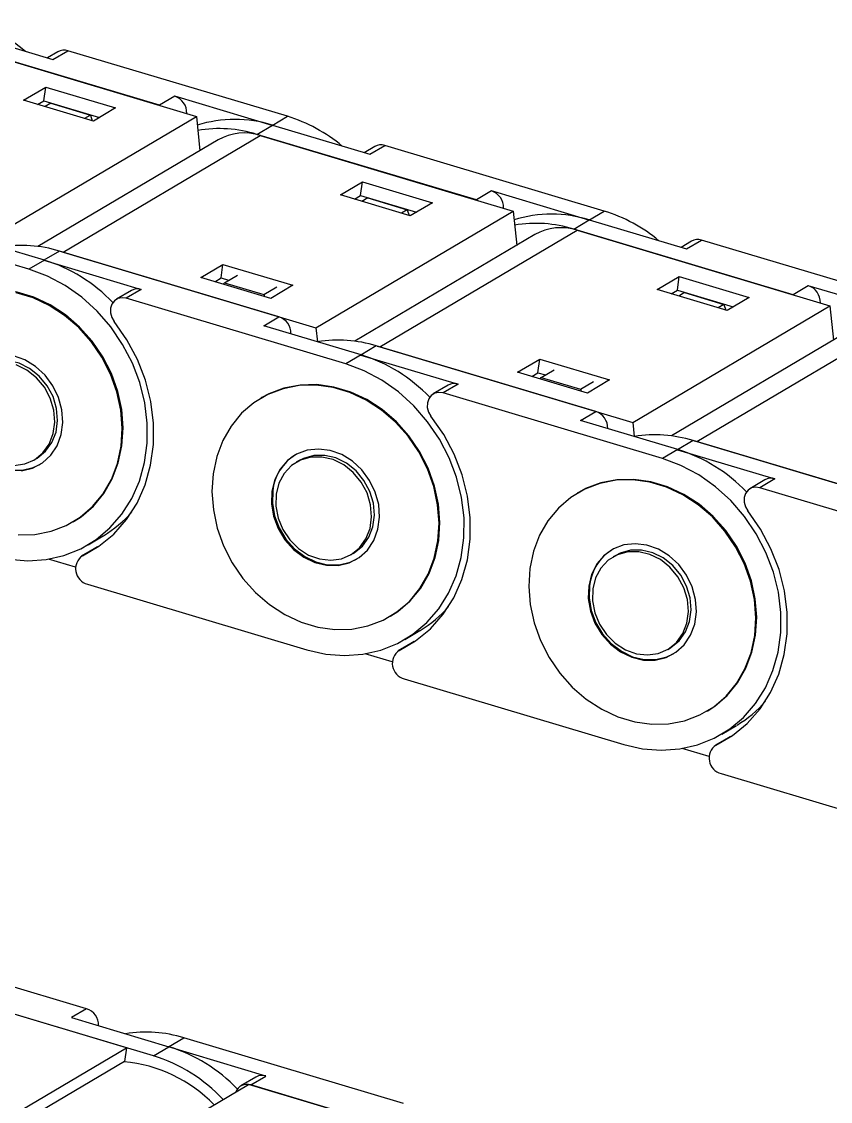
# Model space of a CAD drawing. Header units: millimetres. Extents: x 0 to 279, y 0 to 216.
# Drawn here: x 170.08 to 190.8, y 162.69 to 190.36 of the extents above; entities that cross this region are included whole.
import ezdxf

# ---------------------------------------------------------------- set-up
doc = ezdxf.new("R2010")
doc.units = ezdxf.units.MM

msp = doc.modelspace()

# ---------------------------------------------------------------- linework, layer by layer
at = {"color": 7, "linetype": 'Continuous', "lineweight": 25}
for p, q in [((168.393, 190.13), (170.886, 189.384)), ((173.618, 188.213), (167.995, 189.895)), ((168.084, 189.866), (174.56, 187.929)), ((171.015, 189.584), (170.747, 189.426)), ((170.886, 189.384), (171.27, 189.611)), ((176.892, 187.93), (171.27, 189.611)), ((170.134, 188.343), (170.701, 188.678)), ((170.653, 188.329), (170.701, 188.678)), ((170.701, 188.678), (172.49, 188.143)), ((174.006, 188.443), (173.618, 188.213)), ((176.499, 187.697), (174.006, 188.443)), ((171.924, 187.807), (170.134, 188.343)), ((170.494, 188.235), (170.653, 188.329)), ((170.653, 188.329), (172.083, 187.902)), ((170.835, 188.265), (170.687, 188.177)), ((170.835, 188.265), (171.845, 187.963)), ((170.869, 188.255), (170.88, 188.262)), ((173.618, 188.213), (173.653, 188.2)), ((169.508, 184.94), (174.56, 187.929)), ((171.845, 187.963), (171.697, 187.875)), ((171.845, 187.963), (171.895, 187.816)), ((172.49, 188.143), (171.924, 187.807)), ((174.56, 187.929), (174.651, 187.048)), ((176.499, 187.697), (176.892, 187.93)), ((176.111, 187.467), (176.508, 187.703)), ((176.508, 187.703), (179.001, 186.957)), ((171.147, 184.449), (176.199, 187.439)), ((181.733, 185.786), (176.111, 187.467)), ((176.199, 187.439), (182.675, 185.502)), ((175.119, 187.325), (170.503, 184.594)), ((179.131, 187.157), (178.862, 186.998)), ((179.001, 186.957), (179.385, 187.184)), ((185.007, 185.502), (179.385, 187.184)), ((178.249, 185.915), (178.816, 186.251)), ((178.769, 185.902), (178.816, 186.251)), ((178.816, 186.251), (180.606, 185.716)), ((182.121, 186.016), (181.733, 185.786)), ((184.614, 185.27), (182.121, 186.016)), ((170.273, 184.013), (164.651, 185.695)), ((180.039, 185.38), (178.249, 185.915)), ((178.609, 185.808), (178.769, 185.902)), ((178.769, 185.902), (180.198, 185.475)), ((178.95, 185.838), (178.802, 185.75)), ((178.95, 185.838), (179.96, 185.536)), ((178.984, 185.828), (178.995, 185.834)), ((180.606, 185.716), (180.039, 185.38)), ((181.733, 185.786), (181.769, 185.773)), ((177.623, 182.513), (182.675, 185.502)), ((179.96, 185.536), (179.812, 185.448)), ((179.96, 185.536), (180.011, 185.389)), ((182.675, 185.502), (182.766, 184.621)), ((184.614, 185.27), (185.007, 185.502)), ((184.226, 185.04), (184.623, 185.275)), ((184.623, 185.275), (187.116, 184.53)), ((170.666, 184.245), (168.173, 184.991)), ((183.235, 184.898), (178.618, 182.166)), ((179.262, 182.022), (184.315, 185.012)), ((189.848, 183.359), (184.226, 185.04)), ((184.315, 185.012), (190.791, 183.075)), ((187.246, 184.73), (186.978, 184.571)), ((187.116, 184.53), (187.5, 184.757)), ((193.123, 183.075), (187.5, 184.757)), ((171.054, 184.475), (170.657, 184.24)), ((176.676, 182.794), (171.054, 184.475)), ((171.073, 184.47), (171.147, 184.449)), ((171.147, 184.449), (177.623, 182.513)), ((170.666, 184.245), (170.273, 184.013)), ((170.657, 184.24), (173.15, 183.495)), ((174.674, 183.8), (175.241, 184.135)), ((175.194, 183.787), (175.241, 184.135)), ((175.241, 184.135), (177.031, 183.6)), ((176.464, 183.265), (174.674, 183.8)), ((175.034, 183.692), (175.194, 183.787)), ((175.194, 183.787), (175.386, 183.729)), ((175.277, 183.664), (175.61, 183.861)), ((186.365, 183.488), (186.931, 183.824)), ((186.884, 183.475), (186.931, 183.824)), ((186.931, 183.824), (188.721, 183.288)), ((172.896, 183.468), (172.512, 183.241)), ((173.15, 183.495), (172.766, 183.267)), ((175.248, 183.628), (175.277, 183.664)), ((175.277, 183.664), (176.287, 183.362)), ((176.287, 183.362), (176.62, 183.559)), ((177.031, 183.6), (176.464, 183.265)), ((188.154, 182.953), (186.365, 183.488)), ((186.725, 183.381), (186.884, 183.475)), ((186.884, 183.475), (188.314, 183.047)), ((190.237, 183.589), (189.848, 183.359)), ((192.73, 182.843), (190.237, 183.589)), ((178.388, 181.586), (172.766, 183.267)), ((176.287, 183.362), (176.304, 183.313)), ((187.066, 183.411), (186.917, 183.323)), ((187.066, 183.411), (188.076, 183.109)), ((187.099, 183.401), (187.111, 183.407)), ((188.721, 183.288), (188.154, 182.953)), ((189.848, 183.359), (189.884, 183.346)), ((185.738, 180.085), (190.791, 183.075)), ((188.076, 183.109), (187.927, 183.021)), ((188.076, 183.109), (188.126, 182.961)), ((190.791, 183.075), (190.881, 182.194)), ((176.288, 182.564), (176.676, 182.794)), ((178.781, 181.818), (176.288, 182.564)), ((177.623, 182.513), (177.66, 182.154)), ((191.35, 182.471), (186.733, 179.739)), ((187.378, 179.595), (192.43, 182.585)), ((178.781, 181.818), (178.388, 181.586)), ((179.169, 182.048), (178.772, 181.813)), ((178.772, 181.813), (181.265, 181.067)), ((184.792, 180.366), (179.169, 182.048)), ((179.188, 182.042), (179.262, 182.022)), ((179.262, 182.022), (185.738, 180.085)), ((182.79, 181.373), (183.356, 181.708)), ((183.309, 181.359), (183.356, 181.708)), ((183.356, 181.708), (185.146, 181.173)), ((184.579, 180.838), (182.79, 181.373)), ((183.15, 181.265), (183.309, 181.359)), ((183.309, 181.359), (183.502, 181.302)), ((183.392, 181.237), (183.725, 181.434)), ((181.011, 181.041), (180.627, 180.814)), ((181.265, 181.067), (180.881, 180.84)), ((183.364, 181.201), (183.392, 181.237)), ((183.392, 181.237), (184.402, 180.935)), ((184.402, 180.935), (184.735, 181.132)), ((185.146, 181.173), (184.579, 180.838)), ((176.235, 180.72), (176.213, 180.706)), ((186.504, 179.159), (180.881, 180.84)), ((184.402, 180.935), (184.419, 180.885)), ((184.403, 180.137), (184.792, 180.366)), ((186.896, 179.391), (184.403, 180.137)), ((185.738, 180.085), (185.775, 179.726)), ((187.285, 179.621), (186.887, 179.386)), ((192.907, 177.939), (187.285, 179.621)), ((187.303, 179.615), (187.378, 179.595)), ((187.378, 179.595), (193.854, 177.658)), ((186.896, 179.391), (186.504, 179.159)), ((186.887, 179.386), (189.38, 178.64)), ((170.404, 179.124), (170.475, 179.166)), ((177.19, 179.106), (177.119, 179.064)), ((189.126, 178.613), (188.742, 178.386)), ((189.38, 178.64), (188.997, 178.413)), ((184.351, 178.293), (184.328, 178.279)), ((194.619, 176.732), (188.997, 178.413)), ((171.408, 177.54), (171.43, 177.553)), ((171.787, 176.95), (172.17, 177.178)), ((172.001, 176.883), (171.617, 176.656)), ((172.024, 176.896), (171.64, 176.669)), ((172.001, 176.883), (172.024, 176.896)), ((172.024, 176.896), (172.066, 176.916)), ((171.463, 176.375), (170.77, 176.582)), ((178.519, 176.697), (178.591, 176.739)), ((185.306, 176.679), (185.234, 176.637)), ((171.77, 175.941), (177.393, 174.26)), ((179.523, 175.112), (179.545, 175.126)), ((179.902, 174.523), (180.286, 174.75)), ((180.116, 174.456), (179.732, 174.229)), ((180.139, 174.469), (179.755, 174.241)), ((180.116, 174.456), (180.139, 174.469)), ((180.139, 174.469), (180.181, 174.489)), ((179.578, 173.948), (178.886, 174.155)), ((186.635, 174.27), (186.706, 174.312)), ((179.886, 173.514), (185.508, 171.832)), ((187.638, 172.685), (187.661, 172.699)), ((188.017, 172.096), (188.401, 172.323)), ((188.231, 172.029), (187.848, 171.802)), ((188.255, 172.041), (187.871, 171.814)), ((188.231, 172.029), (188.255, 172.041)), ((188.255, 172.041), (188.297, 172.062)), ((187.694, 171.521), (187.001, 171.728)), ((188.001, 171.087), (193.623, 169.405)), ((171.749, 165.061), (166.126, 166.743)), ((172.767, 164.059), (167.783, 165.549)), ((173.461, 163.853), (167.838, 165.535)), ((171.749, 165.061), (171.365, 164.834)), ((171.365, 164.834), (173.858, 164.088)), ((173.461, 163.853), (173.858, 164.088)), ((173.849, 164.083), (174.242, 164.315)), ((179.864, 162.634), (174.242, 164.315)), ((167.715, 161.069), (172.767, 164.059)), ((172.767, 164.059), (172.72, 163.71)), ((176.342, 163.337), (173.849, 164.083)), ((172.72, 163.71), (168.073, 160.96)), ((176.088, 163.311), (175.7, 163.081)), ((175.954, 163.108), (176.342, 163.337)), ((170.846, 160.133), (175.898, 163.122)), ((180.883, 161.631), (175.898, 163.122)), ((181.576, 161.426), (175.954, 163.108))]:
    msp.add_line(p, q, dxfattribs=at)
at = {"color": 7, "linetype": 'Continuous', "lineweight": 25, "flags": 128}
for points in [[(169.277, 176.687), (169.758, 176.578), (170.24, 176.54), (170.713, 176.573), (171.168, 176.676), (171.597, 176.848), (171.993, 177.085), (172.347, 177.382), (172.653, 177.735), (172.906, 178.137), (173.1, 178.58), (173.232, 179.056), (173.3, 179.556), (173.303, 180.07), (173.239, 180.59), (173.111, 181.106), (172.921, 181.607), (172.672, 182.085), (172.37, 182.531), (172.019, 182.936), (171.626, 183.293), (171.199, 183.595), (170.745, 183.836), (170.273, 184.013)], [(171.43, 177.553), (171.607, 177.669), (171.923, 177.94), (172.192, 178.266), (172.406, 178.639), (172.561, 179.049), (172.654, 179.489), (172.683, 179.948), (172.647, 180.415), (172.547, 180.882), (172.385, 181.336), (172.164, 181.769), (171.891, 182.169), (171.569, 182.529), (171.208, 182.841), (170.815, 183.097), (170.399, 183.291), (169.968, 183.42), (169.534, 183.48), (169.104, 183.47), (168.69, 183.391), (168.3, 183.243), (168.12, 183.147)], [(169.994, 177.207), (170.423, 177.216), (170.838, 177.296), (171.228, 177.443), (171.585, 177.655), (171.901, 177.927), (172.169, 178.253), (172.383, 178.625), (172.539, 179.036), (172.632, 179.475), (172.661, 179.934), (172.625, 180.402), (172.525, 180.868), (172.363, 181.323), (172.142, 181.755), (171.868, 182.156), (171.547, 182.516), (171.186, 182.828), (170.793, 183.083), (170.376, 183.278), (169.946, 183.407)], [(172.766, 183.267), (172.656, 183.282), (172.551, 183.26), (172.462, 183.204), (172.397, 183.119), (172.363, 183.012), (172.361, 182.895), (172.393, 182.778), (172.456, 182.672)], [(171.64, 176.669), (172.063, 176.914), (172.442, 177.225), (172.77, 177.596), (173.04, 178.02), (173.248, 178.489), (173.389, 178.993), (173.461, 179.523), (173.463, 180.069), (173.393, 180.621), (173.255, 181.167), (173.05, 181.698), (172.782, 182.202), (172.456, 182.672)], [(170.475, 179.166), (170.485, 179.172), (170.698, 179.345), (170.861, 179.571), (170.965, 179.84), (171.005, 180.136), (170.979, 180.444), (170.888, 180.746), (170.737, 181.027), (170.534, 181.272), (170.29, 181.467), (170.019, 181.602), (169.734, 181.669), (169.452, 181.665), (169.187, 181.59), (169.075, 181.533)], [(170.08, 178.849), (170.362, 178.916), (170.615, 179.05), (170.829, 179.244), (170.992, 179.488), (171.097, 179.773), (171.139, 180.084), (171.116, 180.406), (171.03, 180.726), (170.884, 181.027), (170.685, 181.296), (170.443, 181.52), (170.168, 181.689), (169.873, 181.794)], [(169.887, 178.982), (170.163, 179.021), (170.414, 179.13), (170.626, 179.302), (170.789, 179.529), (170.893, 179.798), (170.934, 180.094), (170.908, 180.401), (170.817, 180.704), (170.666, 180.985), (170.463, 181.23), (170.219, 181.425), (169.947, 181.559)], [(177.393, 174.26), (177.874, 174.151), (178.355, 174.113), (178.828, 174.146), (179.283, 174.249), (179.713, 174.421), (180.108, 174.657), (180.462, 174.955), (180.769, 175.308), (181.021, 175.71), (181.215, 176.153), (181.348, 176.628), (181.416, 177.128), (181.418, 177.643), (181.355, 178.163), (181.227, 178.679), (181.036, 179.18), (180.788, 179.658), (180.485, 180.104), (180.134, 180.509), (179.741, 180.866), (179.314, 181.168), (178.86, 181.409), (178.388, 181.586)], [(174.989, 178.771), (174.96, 178.312), (174.996, 177.844), (175.096, 177.378), (175.258, 176.923), (175.479, 176.491), (175.753, 176.09), (176.074, 175.73), (176.435, 175.418), (176.828, 175.163), (177.244, 174.968), (177.675, 174.84), (178.109, 174.779), (178.539, 174.789), (178.953, 174.869), (179.343, 175.016), (179.7, 175.228), (180.016, 175.5), (180.285, 175.826), (180.499, 176.198), (180.654, 176.609), (180.747, 177.048), (180.776, 177.507), (180.74, 177.975), (180.64, 178.441), (180.478, 178.896), (180.257, 179.328), (179.984, 179.729), (179.662, 180.089), (179.301, 180.401), (178.908, 180.656), (178.492, 180.851), (178.061, 180.979), (177.627, 181.04), (177.197, 181.03), (176.783, 180.95), (176.393, 180.803), (176.036, 180.591), (175.72, 180.319), (175.452, 179.993), (175.237, 179.621), (175.082, 179.21), (174.989, 178.771)], [(179.545, 175.126), (179.723, 175.241), (180.039, 175.513), (180.307, 175.839), (180.521, 176.211), (180.677, 176.622), (180.77, 177.062), (180.799, 177.52), (180.763, 177.988), (180.662, 178.455), (180.5, 178.909), (180.28, 179.341), (180.006, 179.742), (179.685, 180.102), (179.324, 180.414), (178.93, 180.669), (178.514, 180.864), (178.084, 180.993), (177.649, 181.053), (177.22, 181.043), (176.805, 180.963), (176.415, 180.816), (176.235, 180.72)], [(168.402, 180.761), (168.392, 180.442), (168.447, 180.119), (168.564, 179.807), (168.737, 179.52), (168.959, 179.272), (169.219, 179.075), (169.506, 178.937), (169.804, 178.865), (170.102, 178.862), (170.384, 178.93), (170.564, 179.016)], [(180.881, 180.84), (180.771, 180.855), (180.667, 180.833), (180.578, 180.777), (180.513, 180.691), (180.478, 180.585), (180.476, 180.468), (180.509, 180.35), (180.571, 180.244)], [(179.755, 174.241), (180.178, 174.487), (180.557, 174.798), (180.885, 175.169), (181.155, 175.593), (181.363, 176.062), (181.505, 176.566), (181.577, 177.096), (181.578, 177.642), (181.509, 178.194), (181.37, 178.74), (181.165, 179.27), (180.897, 179.775), (180.571, 180.244)], [(176.495, 178.32), (176.485, 178.002), (176.54, 177.679), (176.657, 177.367), (176.83, 177.08), (177.052, 176.832), (177.312, 176.634), (177.599, 176.496), (177.897, 176.425), (178.195, 176.422), (178.477, 176.489), (178.731, 176.623), (178.944, 176.816), (179.107, 177.061), (179.212, 177.346), (179.254, 177.657), (179.232, 177.979), (179.145, 178.299), (178.999, 178.6), (178.8, 178.869), (178.558, 179.093), (178.283, 179.262), (177.989, 179.367), (177.689, 179.404), (177.397, 179.372), (177.128, 179.271), (176.893, 179.106), (176.704, 178.886), (176.569, 178.62), (176.495, 178.32)], [(176.601, 178.245), (176.594, 177.941), (176.653, 177.634), (176.774, 177.34), (176.953, 177.075), (177.177, 176.854), (177.437, 176.688), (177.717, 176.586), (178.002, 176.554), (178.278, 176.594), (178.529, 176.703), (178.742, 176.875), (178.904, 177.102), (179.009, 177.371), (179.049, 177.667), (179.023, 177.974), (178.932, 178.277), (178.781, 178.558), (178.578, 178.803), (178.334, 178.998), (178.063, 179.132), (177.778, 179.199), (177.496, 179.196), (177.231, 179.121), (176.997, 178.979), (176.808, 178.778), (176.674, 178.529), (176.601, 178.245)], [(178.591, 176.739), (178.6, 176.745), (178.813, 176.918), (178.976, 177.144), (179.08, 177.413), (179.12, 177.709), (179.094, 178.016), (179.003, 178.319), (178.852, 178.6), (178.65, 178.845), (178.406, 179.04), (178.134, 179.174), (177.85, 179.242), (177.567, 179.238), (177.302, 179.163), (177.19, 179.106)], [(185.508, 171.832), (185.989, 171.724), (186.471, 171.686), (186.943, 171.719), (187.399, 171.822), (187.828, 171.993), (188.224, 172.23), (188.578, 172.528), (188.884, 172.881), (189.136, 173.283), (189.331, 173.725), (189.463, 174.201), (189.531, 174.701), (189.533, 175.216), (189.47, 175.736), (189.342, 176.252), (189.152, 176.753), (188.903, 177.231), (188.6, 177.677), (188.249, 178.082), (187.857, 178.438), (187.429, 178.74), (186.975, 178.982), (186.504, 179.159)], [(183.104, 176.343), (183.075, 175.885), (183.111, 175.417), (183.211, 174.95), (183.374, 174.496), (183.594, 174.064), (183.868, 173.663), (184.189, 173.303), (184.55, 172.991), (184.943, 172.736), (185.36, 172.541), (185.79, 172.412), (186.225, 172.352), (186.654, 172.362), (187.068, 172.442), (187.458, 172.589), (187.816, 172.801), (188.132, 173.073), (188.4, 173.399), (188.614, 173.771), (188.77, 174.182), (188.863, 174.621), (188.892, 175.08), (188.856, 175.548), (188.755, 176.014), (188.593, 176.469), (188.373, 176.901), (188.099, 177.302), (187.778, 177.662), (187.417, 177.973), (187.023, 178.229), (186.607, 178.424), (186.177, 178.552), (185.742, 178.612), (185.313, 178.603), (184.898, 178.523), (184.508, 178.376), (184.151, 178.164), (183.835, 177.892), (183.567, 177.566), (183.353, 177.194), (183.197, 176.783), (183.104, 176.343)], [(187.661, 172.699), (187.838, 172.814), (188.154, 173.086), (188.422, 173.412), (188.636, 173.784), (188.792, 174.195), (188.885, 174.634), (188.914, 175.093), (188.878, 175.561), (188.778, 176.027), (188.616, 176.482), (188.395, 176.914), (188.121, 177.315), (187.8, 177.675), (187.439, 177.987), (187.046, 178.242), (186.629, 178.437), (186.199, 178.565), (185.764, 178.626), (185.335, 178.616), (184.921, 178.536), (184.531, 178.389), (184.351, 178.293)], [(176.517, 178.333), (176.507, 178.015), (176.562, 177.692), (176.679, 177.38), (176.853, 177.093), (177.075, 176.845), (177.335, 176.648), (177.621, 176.51), (177.92, 176.438), (178.217, 176.435), (178.499, 176.502), (178.68, 176.589)], [(188.997, 178.413), (188.886, 178.428), (188.782, 178.406), (188.693, 178.35), (188.628, 178.264), (188.593, 178.158), (188.592, 178.04), (188.624, 177.923), (188.687, 177.817)], [(187.871, 171.814), (188.294, 172.06), (188.672, 172.371), (189, 172.742), (189.271, 173.166), (189.479, 173.634), (189.62, 174.139), (189.692, 174.669), (189.693, 175.215), (189.624, 175.766), (189.486, 176.313), (189.28, 176.843), (189.012, 177.348), (188.687, 177.817)], [(184.61, 175.893), (184.6, 175.574), (184.655, 175.251), (184.772, 174.939), (184.946, 174.653), (185.168, 174.405), (185.428, 174.207), (185.714, 174.069), (186.013, 173.997), (186.31, 173.995), (186.592, 174.062), (186.846, 174.196), (187.059, 174.389), (187.222, 174.634), (187.327, 174.919), (187.37, 175.229), (187.347, 175.552), (187.261, 175.871), (187.115, 176.173), (186.916, 176.442), (186.673, 176.666), (186.398, 176.834), (186.104, 176.94), (185.804, 176.977), (185.513, 176.945), (185.243, 176.844), (185.008, 176.679), (184.819, 176.459), (184.684, 176.192), (184.61, 175.893)], [(184.716, 175.818), (184.709, 175.514), (184.768, 175.207), (184.89, 174.913), (185.068, 174.648), (185.293, 174.427), (185.552, 174.261), (185.832, 174.159), (186.118, 174.127), (186.393, 174.167), (186.644, 174.276), (186.857, 174.448), (187.02, 174.675), (187.124, 174.943), (187.164, 175.239), (187.138, 175.547), (187.047, 175.85), (186.896, 176.131), (186.693, 176.375), (186.45, 176.57), (186.178, 176.705), (185.893, 176.772), (185.611, 176.768), (185.346, 176.694), (185.113, 176.552), (184.923, 176.351), (184.789, 176.102), (184.716, 175.818)], [(186.706, 174.312), (186.716, 174.318), (186.928, 174.49), (187.091, 174.717), (187.196, 174.986), (187.236, 175.282), (187.21, 175.589), (187.119, 175.892), (186.968, 176.173), (186.765, 176.418), (186.521, 176.613), (186.25, 176.747), (185.965, 176.815), (185.682, 176.811), (185.417, 176.736), (185.306, 176.679)], [(184.633, 175.906), (184.623, 175.588), (184.677, 175.265), (184.794, 174.953), (184.968, 174.666), (185.19, 174.418), (185.45, 174.22), (185.736, 174.082), (186.035, 174.011), (186.333, 174.008), (186.615, 174.075), (186.795, 174.162)]]:
    msp.add_lwpolyline(points, dxfattribs=at)
at = {"color": 7, "linetype": 'Continuous', "lineweight": 25}
for centre, radius, start, end in [((167.587, 186.49), 4.045, 50.1274, 72.9013), ((171.172, 189.312), 0.314, 72.0064, 119.9927), ((173.867, 188.019), 0.447, 358.0166, 71.8578), ((175.702, 184.063), 4.045, 50.1274, 72.9013), ((175.546, 184.633), 3.217, 72.5984, 107.4152), ((175.141, 184.329), 3.285, 72.8237, 99.5259), ((175.789, 186.15), 1.353, 72.3321, 119.667), ((179.288, 186.885), 0.314, 72.0064, 119.9927), ((181.982, 185.591), 0.447, 358.0166, 71.8578), ((183.661, 182.206), 3.217, 72.5984, 107.4152), ((183.818, 181.636), 4.045, 50.1274, 72.9013), ((183.256, 181.902), 3.285, 72.8237, 99.5259), ((183.904, 183.723), 1.353, 72.3321, 119.667), ((170.084, 181.335), 3.286, 72.8277, 99.3062), ((187.403, 184.458), 0.314, 72.0064, 119.9927), ((169.44, 180.305), 4.127, 43.7359, 72.7209), ((173.053, 183.196), 0.314, 72.0064, 119.9927), ((190.098, 183.164), 0.447, 358.0166, 71.8578), ((176.536, 182.369), 0.447, 358.3445, 71.784), ((178.199, 178.908), 3.286, 72.8277, 99.3062), ((177.555, 177.878), 4.127, 43.7359, 72.7209), ((181.168, 180.769), 0.314, 72.0064, 119.9927), ((184.652, 179.942), 0.447, 358.3445, 71.784), ((186.314, 176.481), 3.286, 72.8277, 99.3062), ((185.671, 175.451), 4.127, 43.7359, 72.7209), ((177.754, 178.197), 1.245, 121.659, 173.7204), ((189.283, 178.341), 0.314, 72.0064, 119.9927), ((170.687, 179.699), 2.925, 300.6683, 319.3472), ((185.87, 175.77), 1.245, 121.659, 173.7204), ((171.87, 176.334), 0.405, 124.4627, 255.8333), ((178.803, 177.272), 2.925, 300.6683, 319.3472), ((179.985, 173.907), 0.405, 124.4627, 255.8333), ((186.918, 174.845), 2.925, 300.6683, 319.3472), ((188.1, 171.48), 0.405, 124.4627, 255.8333), ((171.61, 164.637), 0.447, 358.7898, 71.8476), ((173.271, 161.174), 3.288, 72.8305, 99.1495), ((172.62, 160.128), 4.149, 43.844, 72.6408), ((172.233, 159.908), 4.132, 43.1881, 72.7114), ((172.39, 160.079), 3.637, 43.8406, 84.9845), ((176.245, 163.039), 0.314, 72.0064, 119.9927), ((175.857, 162.816), 0.307, 71.7037, 158.3939)]:
    msp.add_arc(centre, radius, start, end, dxfattribs=at)

doc.saveas('drawing.dxf')
